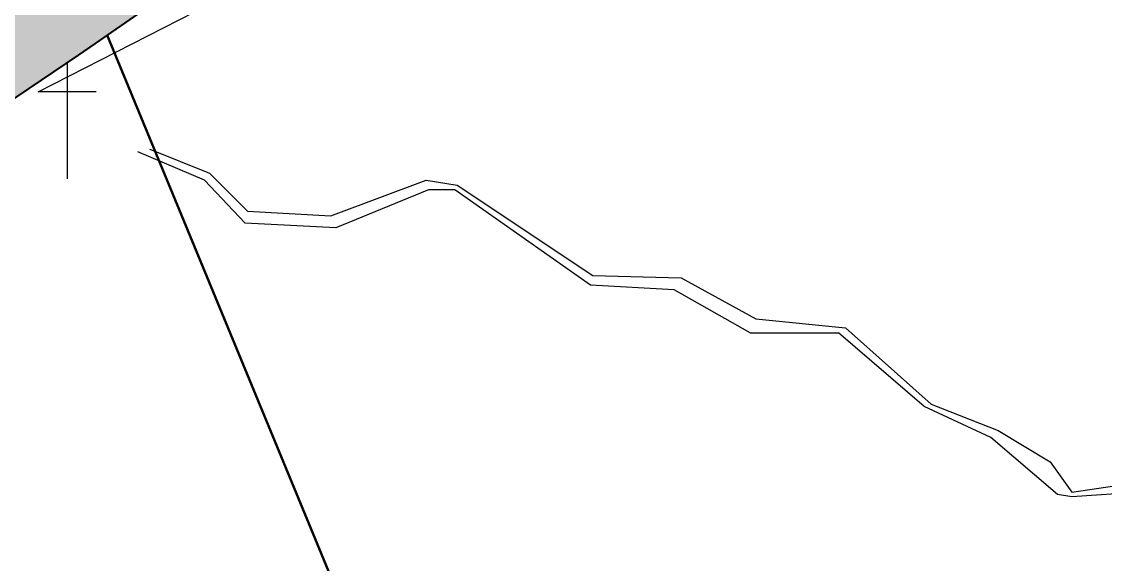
# Model space of a CAD drawing. Header units: metres. Extents: x 201400 to 215600, y 173235 to 1738400.
# Drawn here: x 206079.2 to 206534, y 1732638.7 to 1732866.6 of the extents above; entities that cross this region are included whole.
import ezdxf

# ---------------------------------------------------------------- set-up
doc = ezdxf.new("R2010")
doc.units = ezdxf.units.M
doc.layers.add('250Acres', color=7, linetype='Continuous', lineweight=25)
doc.layers.add('STREAM', color=7, linetype='Continuous', lineweight=0, true_color=0x3dcfff)

msp = doc.modelspace()

# ---------------------------------------------------------------- hatches: boundary and pattern name
h = msp.add_hatch(color=253)
h.dxf.hatch_style = 1
h.paths.add_polyline_path([(205891.94, 1732775.05), (205813.69, 1732734.19), (205809.97, 1732741.33), (205888.21, 1732782.19)], flags=16)
h.paths.add_polyline_path([(205955.59, 1732815.78), (206030.7, 1732862.14), (206034.93, 1732855.29), (205959.82, 1732808.93)], flags=16)
h.paths.add_polyline_path([(205745.39, 1732693.78), (205668.52, 1732650.39), (205664.56, 1732657.41), (205741.43, 1732700.79)], flags=16)
h.paths.add_polyline_path([(205593.1, 1732627.61), (205596.17, 1732620.16), (205514.57, 1732586.5), (205511.5, 1732593.94)], flags=16)
h.paths.add_polyline_path([(205465.9, 1732584.54), (205466.62, 1732576.52), (205378.69, 1732568.7), (205377.98, 1732576.72)], flags=16)
h.paths.add_polyline_path([(205324.9, 1732572.46), (205325.4, 1732564.45), (205298.66, 1732562.2), (205262.01, 1732555.13), (205232.2, 1732545.95), (205229.84, 1732553.6), (205259.86, 1732562.84), (205298.89, 1732570.4)], flags=16)
h.paths.add_polyline_path([(206116.78, 1732934.47), (206116.75, 1732934.53), (206010.71, 1732862.57), (205973.81, 1732837.66), (205798.31, 1732747.2), (205777.18, 1732734.72), (205700.88, 1732689.17), (205668.89, 1732672.25), (205640.01, 1732659.07), (205509.07, 1732604.79), (205477.77, 1732597.1), (205338.12, 1732584.54), (205297.27, 1732581.3), (205257.4, 1732573.59), (205177.41, 1732548.97), (205197.97, 1732545.75), (205226.61, 1732540.63), (205290.87, 1732529.13), (205322.42, 1732523.11), (205389.98, 1732528.58), (205440.6, 1732533.35), (205489.22, 1732538.02), (205529.2, 1732548.18), (205566.57, 1732563.65), (205601.74, 1732578.2), (205649.07, 1732597.97), (205671, 1732607.15), (205693.75, 1732617.55), (205727.68, 1732635.31), (205763.3, 1732656.62), (205789.3, 1732672.17), (205810.62, 1732684.79), (205842.94, 1732702.69), (205892.36, 1732728.11), (205936.38, 1732750.76), (206004.91, 1732786.43), (206049.19, 1732816.25), (206115.12, 1732860.85), (206143.66, 1732880.76), (206157.13, 1732888.68), (206178.82, 1732901.43), (206163.21, 1732939.82), (206141.66, 1732927.09), (206119.64, 1732914), (206092.11, 1732894.85), (206087.54, 1732901.42), (206116.27, 1732921.39), (206159.14, 1732946.71), (206154.39, 1732956.68)])

# ---------------------------------------------------------------- linework, layer by layer
at = {"color": 1}
for p, q in [((206098.26, 1732849.24), (206098.26, 1732800.59)), ((206110.43, 1732837.07), (206086.1, 1732837.07))]:
    msp.add_line(p, q, dxfattribs=at)
at = {"flags": 128}
msp.add_lwpolyline([(206086.1, 1732837.07), (206224.15, 1732907.8)], dxfattribs=at)
at = {"layer": '250Acres', "color": 5, "lineweight": 40, "flags": 128}
for points in [[(206857.53, 1732992.22), (206745.12, 1733001.01), (206634.58, 1733009.66), (206544.12, 1733054.73), (206431.77, 1732973.86), (206424.51, 1732970.62), (206417.24, 1732967.38), (206399.06, 1732963.39), (206321.43, 1732956.05), (206331.83, 1732926.9), (206234.76, 1732917.7), (206215.93, 1732912.65), (206197.43, 1732907.53), (206182.89, 1732903.83), (206143.66, 1732880.76), (206115.12, 1732860.85), (206430.69, 1732096.43)], [(206430.69, 1732096.43), (206115.12, 1732860.85), (206110.08, 1732857.44), (206102.86, 1732852.56), (206056.19, 1732820.97), (206002.45, 1732784.77), (205943.78, 1732754.57), (205897.61, 1732730.8), (205834.94, 1732698.58), (205810.62, 1732684.79), (205792.7, 1732674.2), (205763.3, 1732656.62), (205748.22, 1732647.61), (205727.68, 1732635.31)]]:
    msp.add_lwpolyline(points, dxfattribs=at)
at = {"layer": 'STREAM'}
for points, elevation in [([(206385, 1732736), (206353, 1732754), (206318, 1732756), (206261, 1732796), (206250, 1732796), (206211.1, 1732780), (206173, 1732782), (206156, 1732800), (206128, 1732812)], 307.4), ([(206133, 1732813), (206158, 1732803), (206174, 1732787), (206209, 1732785), (206249, 1732800), (206262, 1732798), (206319, 1732760), (206356, 1732759), (206387.38, 1732741.78)], 311.44), ([(206387.38, 1732741.78), (206425, 1732738)], 311.44), ([(206385, 1732736), (206422, 1732736)], 307.4), ([(206692, 1732600), (206687, 1732615), (206681, 1732655), (206670, 1732663), (206665, 1732661), (206655, 1732650), (206614, 1732630), (206600, 1732634), (206562, 1732652), (206561, 1732661), (206549, 1732669), (206519.94, 1732667.14), (206514, 1732668), (206486, 1732692), (206458, 1732705), (206422, 1732736)], 291.02), ([(206425, 1732738), (206461, 1732706), (206489, 1732695), (206510.94, 1732681.71), (206520, 1732669), (206553, 1732674), (206564, 1732661), (206569, 1732654), (206601.05, 1732637.09)], 313.03)]:
    msp.add_lwpolyline(points, dxfattribs=dict(at, elevation=elevation))
at = {"layer": 'STREAM', "linetype": 'Continuous', "lineweight": 25}
for points, elevation in [([(206385, 1732736), (206353, 1732754), (206318, 1732756), (206261, 1732796), (206250, 1732796), (206211.1, 1732780), (206173, 1732782), (206156, 1732800), (206128, 1732812)], 307.4), ([(206385, 1732736), (206353, 1732754), (206318, 1732756), (206261, 1732796), (206250, 1732796), (206211.1, 1732780), (206173, 1732782), (206156, 1732800), (206128, 1732812)], 307.4), ([(206133, 1732813), (206158, 1732803), (206174, 1732787), (206209, 1732785), (206249, 1732800), (206262, 1732798), (206319, 1732760), (206356, 1732759), (206387.38, 1732741.78)], 311.44), ([(206133, 1732813), (206158, 1732803), (206174, 1732787), (206209, 1732785), (206249, 1732800), (206262, 1732798), (206319, 1732760), (206356, 1732759), (206387.38, 1732741.78)], 311.44), ([(206387.38, 1732741.78), (206425, 1732738)], 311.44), ([(206387.38, 1732741.78), (206425, 1732738)], 311.44), ([(206385, 1732736), (206422, 1732736)], 307.4), ([(206385, 1732736), (206422, 1732736)], 307.4), ([(206692, 1732600), (206687, 1732615), (206681, 1732655), (206670, 1732663), (206665, 1732661), (206655, 1732650), (206614, 1732630), (206600, 1732634), (206562, 1732652), (206561, 1732661), (206549, 1732669), (206519.94, 1732667.14), (206514, 1732668), (206486, 1732692), (206458, 1732705), (206422, 1732736)], 291.02), ([(206692, 1732600), (206687, 1732615), (206681, 1732655), (206670, 1732663), (206665, 1732661), (206655, 1732650), (206614, 1732630), (206600, 1732634), (206562, 1732652), (206561, 1732661), (206549, 1732669), (206519.94, 1732667.14), (206514, 1732668), (206486, 1732692), (206458, 1732705), (206422, 1732736)], 291.02), ([(206425, 1732738), (206461, 1732706), (206489, 1732695), (206510.94, 1732681.71), (206520, 1732669), (206553, 1732674), (206564, 1732661), (206569, 1732654), (206601.05, 1732637.09)], 313.03), ([(206425, 1732738), (206461, 1732706), (206489, 1732695), (206510.94, 1732681.71), (206520, 1732669), (206553, 1732674), (206564, 1732661), (206569, 1732654), (206601.05, 1732637.09)], 313.03)]:
    msp.add_lwpolyline(points, dxfattribs=dict(at, elevation=elevation))

doc.saveas('drawing.dxf')
